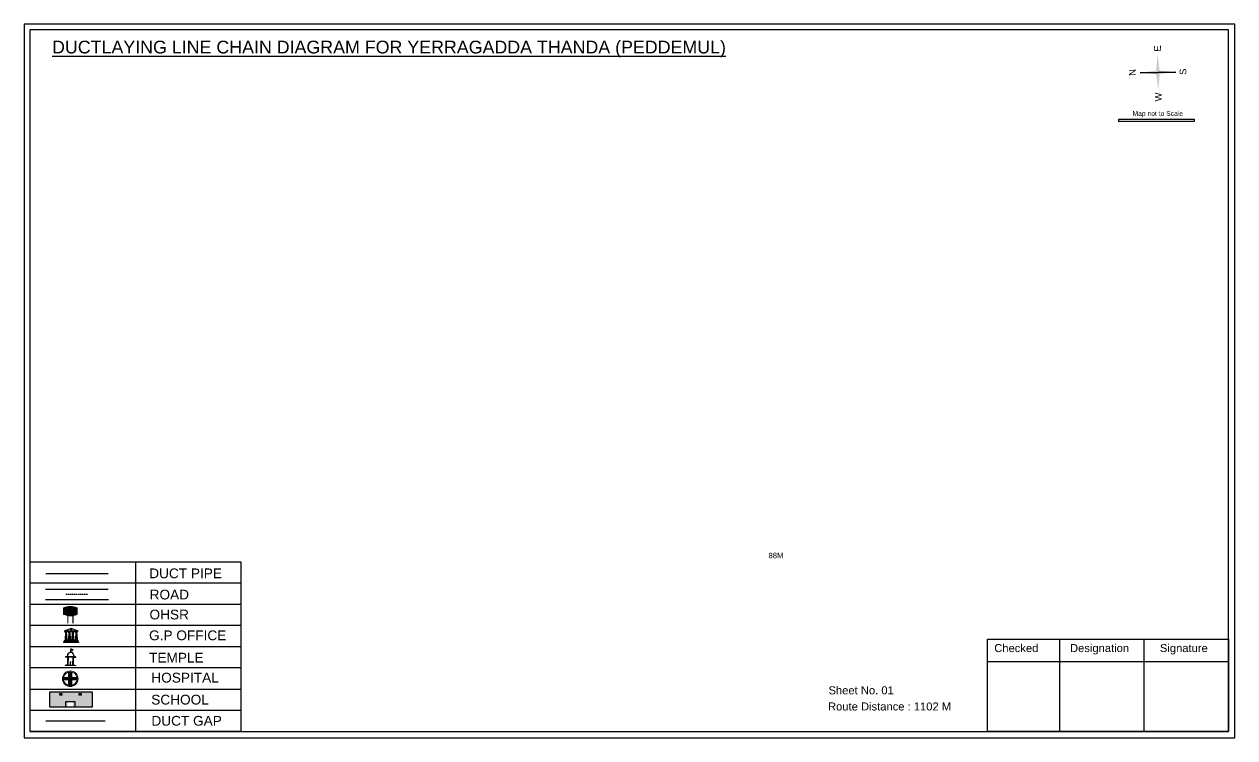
# Model space of a CAD drawing. Header units: inches. Extents: x -117 to 51867, y -12715 to 3423.
# Drawn here: x 20918 to 21808, y -12180 to -11656 of the extents above; entities that cross this region are included whole.
import ezdxf

# ---------------------------------------------------------------- set-up
doc = ezdxf.new("R2010")
doc.units = ezdxf.units.IN
doc.header["$MEASUREMENT"] = 0
doc.linetypes.add('DASHEDX2', pattern=[1.5, 1, -0.5])
doc.layers.add('LANDMARK', color=7, linetype='Continuous')
doc.layers.add('OHT', color=7, linetype='Continuous')
doc.styles.get("Standard").update_dxf_attribs({"font": 'arial.ttf'})

# ---------------------------------------------------------------- blocks, each defined once
blk = doc.blocks.new('OHT')
at = {"linetype": 'Continuous', "lineweight": 0, "true_color": 0x0ffffc}
blk.add_hatch(color=4, dxfattribs=at).paths.add_polyline_path([(0.012, 1), (0, 1, 0.101323), (-0.4, 0.916), (-0.4, 0.525, 0.194075), (0.399, 0.521), (0.399, 0.921, 0.097877)])
at = {"color": 4, "linetype": 'Continuous', "lineweight": 0, "true_color": 0x0ffffc, "flags": 128}
for points in [[(-0.4, 0.525), (-0.4, 0.916)], [(0.399, 0.521), (0.399, 0.921)]]:
    blk.add_lwpolyline(points, dxfattribs=at)
at = {"color": 4, "linetype": 'Continuous', "lineweight": 0, "true_color": 0x0ffffc, "const_width": 0.075, "flags": 128}
for points in [[(-0.15, 0), (-0.15, 0.475)], [(0.15, 0), (0.15, 0.473)]]:
    blk.add_lwpolyline(points, dxfattribs=at)
at = {"color": 4, "linetype": 'Continuous', "lineweight": 0, "true_color": 0x0ffffc}
for centre, radius, start, end in [((0.006, -0.019), 1.019, 67.31091, 113.47108), ((0.004, 1.513), 1.068, 247.76824, 291.70073)]:
    blk.add_arc(centre, radius, start, end, dxfattribs=at)
blk = doc.blocks.new('Government_Office')
at = {"linetype": 'Continuous', "lineweight": 0, "true_color": 0xff0000}
h = blk.add_hatch(color=1, dxfattribs=at)
h.paths.add_polyline_path([(0.44, 0.72), (0.45, 0.75), (0, 0.93), (-0.45, 0.75), (-0.44, 0.72)])
h.paths.add_polyline_path([(0.355, 0.75), (-0.355, 0.75), (0, 0.9)], flags=16)
h.paths.add_polyline_path([(0, 0.778, -1), (0, 0.872, -1)], flags=0)
h = blk.add_hatch(color=1, dxfattribs=at)
edge = h.paths.add_edge_path()
edge.add_arc((0, 0.825), 0.0467, 90, 270)
edge.add_arc((0, 0.825), 0.0467, 270, 450)
for points in [[(-0.5, 0.05), (0.5, 0.05), (0.5, 0), (-0.5, 0)], [(-0.45, 0.075), (-0.45, 0.12), (0.45, 0.12), (0.45, 0.075)], [(-0.4, 0.14), (-0.4, 0.18), (0.4, 0.18), (0.4, 0.14)]]:
    blk.add_hatch(color=1, dxfattribs=at).paths.add_polyline_path(points)
h = blk.add_hatch(color=1, dxfattribs=at)
edge = h.paths.add_edge_path()
edge.add_line((-0.27, 0.195), (-0.295, 0.675))
edge.add_line((-0.295, 0.675), (-0.29, 0.675))
edge.add_arc((-0.278, 0.688), 0.0176, 225.30401, 441.56588)
edge.add_line((-0.275, 0.705), (-0.395, 0.705))
edge.add_arc((-0.392, 0.688), 0.0176, 98.43412, 314.69599)
edge.add_line((-0.38, 0.675), (-0.375, 0.675))
edge.add_line((-0.375, 0.675), (-0.4, 0.195))
edge.add_line((-0.4, 0.195), (-0.27, 0.195))
h = blk.add_hatch(color=1, dxfattribs=at)
edge = h.paths.add_edge_path()
edge.add_line((-0.047, 0.195), (-0.072, 0.675))
edge.add_line((-0.072, 0.675), (-0.067, 0.675))
edge.add_arc((-0.054, 0.688), 0.0176, 225.30401, 441.56588)
edge.add_line((-0.052, 0.705), (-0.172, 0.705))
edge.add_arc((-0.169, 0.688), 0.0176, 98.43412, 314.69599)
edge.add_line((-0.157, 0.675), (-0.152, 0.675))
edge.add_line((-0.152, 0.675), (-0.177, 0.195))
edge.add_line((-0.177, 0.195), (-0.047, 0.195))
h = blk.add_hatch(color=1, dxfattribs=at)
edge = h.paths.add_edge_path()
edge.add_line((0.177, 0.195), (0.152, 0.675))
edge.add_line((0.152, 0.675), (0.157, 0.675))
edge.add_arc((0.169, 0.688), 0.0176, 225.30401, 441.56588)
edge.add_line((0.172, 0.705), (0.052, 0.705))
edge.add_arc((0.054, 0.688), 0.0176, 98.43412, 314.69599)
edge.add_line((0.067, 0.675), (0.072, 0.675))
edge.add_line((0.072, 0.675), (0.047, 0.195))
edge.add_line((0.047, 0.195), (0.177, 0.195))
h = blk.add_hatch(color=1, dxfattribs=at)
edge = h.paths.add_edge_path()
edge.add_line((0.4, 0.195), (0.375, 0.675))
edge.add_line((0.375, 0.675), (0.38, 0.675))
edge.add_arc((0.392, 0.688), 0.0176, 225.30401, 441.56588)
edge.add_line((0.395, 0.705), (0.275, 0.705))
edge.add_arc((0.278, 0.688), 0.0176, 98.43412, 314.69599)
edge.add_line((0.29, 0.675), (0.295, 0.675))
edge.add_line((0.295, 0.675), (0.27, 0.195))
edge.add_line((0.27, 0.195), (0.4, 0.195))
at = {"color": 1, "linetype": 'Continuous', "lineweight": 0, "true_color": 0xff0000, "flags": 128}
for points in [[(-0.45, 0.75), (-0.44, 0.72), (0.44, 0.72), (0.45, 0.75), (0, 0.93)], [(-0.355, 0.75), (0.355, 0.75), (0, 0.9)], [(-0.5, 0.05), (0.5, 0.05), (0.5, 0), (-0.5, 0)], [(-0.45, 0.075), (-0.45, 0.12), (0.45, 0.12), (0.45, 0.075)], [(-0.4, 0.14), (-0.4, 0.18), (0.4, 0.18), (0.4, 0.14)]]:
    blk.add_lwpolyline(points, close=True, dxfattribs=at)
for points in [[(0, 0.872, 1), (0, 0.778, 1)], [(-0.27, 0.195), (-0.295, 0.675), (-0.29, 0.675, 1.379694), (-0.275, 0.705), (-0.395, 0.705, 1.379694), (-0.38, 0.675), (-0.375, 0.675), (-0.4, 0.195)], [(-0.047, 0.195), (-0.072, 0.675), (-0.067, 0.675, 1.379694), (-0.052, 0.705), (-0.172, 0.705, 1.379694), (-0.157, 0.675), (-0.152, 0.675), (-0.177, 0.195)], [(0.177, 0.195), (0.152, 0.675), (0.157, 0.675, 1.379694), (0.172, 0.705), (0.052, 0.705, 1.379694), (0.067, 0.675), (0.072, 0.675), (0.047, 0.195)], [(0.4, 0.195), (0.375, 0.675), (0.38, 0.675, 1.379694), (0.395, 0.705), (0.275, 0.705, 1.379694), (0.29, 0.675), (0.295, 0.675), (0.27, 0.195)]]:
    blk.add_lwpolyline(points, format="xyb", close=True, dxfattribs=at)
blk = doc.blocks.new('Temple')
at = {"linetype": 'Continuous', "lineweight": 0, "true_color": 0xff0000}
h = blk.add_hatch(color=1, dxfattribs=at)
edge = h.paths.add_edge_path()
edge.add_line((0.175, 0.49), (0.225, 0.49))
edge.add_line((0.225, 0.49), (0.225, 0.497))
edge.add_line((0.225, 0.497), (0.307, 0.497))
edge.add_line((0.307, 0.497), (0.307, 0.533))
edge.add_line((0.307, 0.533), (0.257, 0.533))
edge.add_line((0.257, 0.533), (0.257, 0.54))
edge.add_line((0.257, 0.54), (0.2, 0.54))
edge.add_spline(control_points=[(0.2, 0.54), (0.2, 0.589), (0.19, 0.638), (0.142, 0.743), (0.092, 0.79), (0.027, 0.805), (0.02, 0.806), (0.012, 0.806)], knot_values=[4.712389, 4.712389, 4.712389, 4.712389, 5.278166, 5.278166, 6.117402, 6.117402, 6.223801, 6.223801, 6.223801, 6.223801], degree=3, periodic=0)
edge.add_line((0.012, 0.806), (0.012, 0.79))
edge.add_line((0.012, 0.79), (-0.012, 0.79))
edge.add_line((-0.012, 0.79), (-0.012, 0.806))
edge.add_spline(control_points=[(-0.012, 0.806), (-0.055, 0.802), (-0.096, 0.781), (-0.171, 0.699), (-0.197, 0.628), (-0.2, 0.55), (-0.2, 0.545), (-0.2, 0.54)], knot_values=[6.343965, 6.343965, 6.343965, 6.343965, 6.956638, 6.956638, 7.795874, 7.795874, 7.853982, 7.853982, 7.853982, 7.853982], degree=3, periodic=0)
edge.add_line((-0.2, 0.54), (-0.257, 0.54))
edge.add_line((-0.257, 0.54), (-0.257, 0.533))
edge.add_line((-0.257, 0.533), (-0.307, 0.533))
edge.add_line((-0.307, 0.533), (-0.307, 0.497))
edge.add_line((-0.307, 0.497), (-0.225, 0.497))
edge.add_line((-0.225, 0.497), (-0.225, 0.49))
edge.add_line((-0.225, 0.49), (-0.175, 0.49))
edge.add_line((-0.175, 0.49), (-0.175, 0.07))
edge.add_arc((-0.205, 0.07), 0.03, -90, 0, ccw=False)
edge.add_line((-0.205, 0.04), (-0.257, 0.04))
edge.add_line((-0.257, 0.04), (-0.257, 0.033))
edge.add_line((-0.257, 0.033), (-0.307, 0.033))
edge.add_line((-0.307, 0.033), (-0.307, 0))
edge.add_line((-0.307, 0), (0.307, 0))
edge.add_line((0.307, 0), (0.307, 0.033))
edge.add_line((0.307, 0.033), (0.257, 0.033))
edge.add_line((0.257, 0.033), (0.257, 0.04))
edge.add_line((0.257, 0.04), (0.205, 0.04))
edge.add_arc((0.205, 0.07), 0.03, 180, 270, ccw=False)
edge.add_line((0.175, 0.07), (0.175, 0.49))
h.paths.add_polyline_path([(0.125, 0.07, -0.414214), (0.095, 0.04), (0.05, 0.04), (0.05, 0.033), (-0.05, 0.033), (-0.05, 0.04), (-0.095, 0.04, -0.414214), (-0.125, 0.07), (-0.125, 0.497), (0.125, 0.497)], flags=16)
edge = h.paths.add_edge_path(flags=16)
edge.add_ellipse((0, 0.54), major_axis=(0, 0.242), ratio=0.722808, start_angle=270, end_angle=450, ccw=False)
edge.add_line((0.175, 0.54), (-0.175, 0.54))
h.paths.add_polyline_path([(0.012, 0.23), (0.012, 0.07), (-0.012, 0.07), (-0.012, 0.23)], flags=0)
h = blk.add_hatch(color=1, dxfattribs=at)
edge = h.paths.add_edge_path()
edge.add_line((0.012, 0.857), (0, 0.85))
edge.add_line((0, 0.85), (-0.003, 0.925))
edge.add_line((-0.003, 0.925), (-0.012, 0.925))
edge.add_line((-0.012, 0.925), (-0.012, 0.806))
edge.add_spline(control_points=[(-0.012, 0.806), (-0.004, 0.807), (0.004, 0.807), (0.012, 0.806)], knot_values=[6.223801, 6.223801, 6.223801, 6.223801, 6.343965, 6.343965, 6.343965, 6.343965], degree=3, periodic=0)
edge.add_line((0.012, 0.806), (0.012, 0.857))
h = blk.add_hatch(color=1, dxfattribs=at)
edge = h.paths.add_edge_path()
edge.add_line((0.012, 0.79), (0.012, 0.806))
edge.add_spline(control_points=[(0.012, 0.806), (0.004, 0.807), (-0.004, 0.807), (-0.012, 0.806)], knot_values=[6.223801, 6.223801, 6.223801, 6.223801, 6.343965, 6.343965, 6.343965, 6.343965], degree=3, periodic=0)
edge.add_line((-0.012, 0.806), (-0.012, 0.79))
edge.add_line((-0.012, 0.79), (0.012, 0.79))
at = {"linetype": 'Continuous', "lineweight": 0, "true_color": 0xe66000}
blk.add_hatch(color=32, dxfattribs=at).paths.add_polyline_path([(-0.006, 1), (0.147, 0.931), (0, 0.85)])
at = {"color": 1, "linetype": 'Continuous', "lineweight": 0, "true_color": 0xff0000, "flags": 128}
for points in [[(0.012, 0.925), (-0.012, 0.925), (-0.012, 0.79), (0.012, 0.79)], [(0.012, 0.23), (-0.012, 0.23), (-0.012, 0.07), (0.012, 0.07)]]:
    blk.add_lwpolyline(points, close=True, dxfattribs=at)
at = {"color": 32, "linetype": 'Continuous', "lineweight": 0, "true_color": 0xe66000, "flags": 128}
blk.add_lwpolyline([(-0.006, 1), (0.147, 0.931), (0, 0.85), (-0.006, 1)], dxfattribs=at)
at = {"color": 1, "linetype": 'Continuous', "lineweight": 0, "true_color": 0xff0000, "flags": 128}
blk.add_lwpolyline([(0.2, 0.54), (0.257, 0.54), (0.257, 0.533), (0.307, 0.533), (0.307, 0.497), (0.225, 0.497), (0.225, 0.49), (0.175, 0.49), (0.175, 0.07, 0.414214), (0.205, 0.04), (0.257, 0.04), (0.257, 0.033), (0.307, 0.033), (0.307, 0), (-0.307, 0), (-0.307, 0.033), (-0.257, 0.033), (-0.257, 0.04), (-0.205, 0.04, 0.414214), (-0.175, 0.07), (-0.175, 0.49), (-0.225, 0.49), (-0.225, 0.497), (-0.307, 0.497), (-0.307, 0.533), (-0.257, 0.533), (-0.257, 0.54), (-0.2, 0.54)], format="xyb", dxfattribs=at)
blk.add_lwpolyline([(-0.175, 0.54), (0.175, 0.54)], dxfattribs=at)
blk.add_lwpolyline([(0.125, 0.497), (0.125, 0.07, -0.414214), (0.095, 0.04), (0.05, 0.04), (0.05, 0.033), (-0.05, 0.033), (-0.05, 0.04), (-0.095, 0.04, -0.414214), (-0.125, 0.07), (-0.125, 0.497)], format="xyb", close=True, dxfattribs=at)
at = {"color": 1, "linetype": 'Continuous', "lineweight": 0, "true_color": 0xff0000}
blk.add_ellipse((0, 0.54), major_axis=(0, 0.242), ratio=0.722808, start_param=4.712389, end_param=7.853982, dxfattribs=at)
blk.add_open_spline([(0.2, 0.54), (0.2, 0.589), (0.19, 0.638), (0.142, 0.743), (0.092, 0.79), (-0.023, 0.816), (-0.085, 0.794), (-0.171, 0.699), (-0.197, 0.628), (-0.2, 0.55), (-0.2, 0.545), (-0.2, 0.54)], degree=3, knots=[4.712389, 4.712389, 4.712389, 4.712389, 5.278166, 5.278166, 6.117402, 6.117402, 6.956638, 6.956638, 7.795874, 7.795874, 7.853982, 7.853982, 7.853982, 7.853982], dxfattribs=at)
blk = doc.blocks.new('*U69')
at = {"color": 0, "linetype": 'DASHEDX2', "transparency": 16777216}
blk.add_line((-8.22, 0), (8.01, 0), dxfattribs=at)
blk = doc.blocks.new('Hospital')
at = {"linetype": 'Continuous', "lineweight": 0, "true_color": 0x000000}
h = blk.add_hatch(color=18, dxfattribs=at)
h.paths.add_polyline_path([(-0.5, 0, 1), (0.5, 0, 1)])
h.paths.add_polyline_path([(0.446, 0, -1), (-0.446, 0, -1)], flags=16)
at = {"linetype": 'Continuous', "true_color": 0xff0000}
blk.add_hatch(color=1, dxfattribs=at).paths.add_polyline_path([(-0.394, 0.08), (-0.08, 0.08), (-0.08, 0.394), (0.08, 0.394), (0.08, 0.08), (0.394, 0.08), (0.394, -0.08), (0.08, -0.08), (0.08, -0.394), (-0.08, -0.394), (-0.08, -0.08), (-0.394, -0.08)])
at = {"color": 1, "linetype": 'Continuous', "true_color": 0xff0000, "flags": 128}
blk.add_lwpolyline([(-0.394, 0.08), (-0.08, 0.08), (-0.08, 0.394), (0.08, 0.394), (0.08, 0.08), (0.394, 0.08), (0.394, -0.08), (0.08, -0.08), (0.08, -0.394), (-0.08, -0.394), (-0.08, -0.08), (-0.394, -0.08)], close=True, dxfattribs=at)
at = {"color": 18, "linetype": 'Continuous', "lineweight": 0, "true_color": 0x000000}
for radius in [0.5, 0.446]:
    blk.add_circle((0, 0), radius, dxfattribs=at)

msp = doc.modelspace()

# ---------------------------------------------------------------- hatches: boundary and pattern name
at = {"true_color": 0x0093dd}
h = msp.add_hatch(color=142, dxfattribs=at)
h.dxf.hatch_style = 1
h.paths.add_polyline_path([(21722.48, -11725.63), (21722.48, -11727.47), (21777.99, -11727.34), (21777.99, -11725.5)])
at = {"true_color": 0xc8c92d}
h = msp.add_hatch(color=52, dxfattribs=at)
h.dxf.hatch_style = 1
h.paths.add_polyline_path([(20942.67, -12146.56), (20936.5, -12146.56), (20936.5, -12157.65), (20942.67, -12157.65)])
h.paths.add_polyline_path([(20967.52, -12146.56), (20961.35, -12146.56), (20961.35, -12157.65), (20967.52, -12157.65)])
at = {"true_color": 0x293189}
h = msp.add_hatch(color=177, dxfattribs=at)
h.dxf.hatch_style = 1
h.paths.add_polyline_path([(20961.35, -12146.56), (20942.67, -12146.56), (20942.67, -12157.65), (20949.68, -12157.65), (20949.68, -12154.01), (20953.53, -12154.01), (20953.53, -12157.65), (20961.35, -12157.65)])
h.paths.add_polyline_path([(20945.34, -12149.03), (20943.96, -12149.03), (20943.96, -12147.76), (20945.34, -12147.76)], flags=16)
h.paths.add_polyline_path([(20958.21, -12149.03), (20958.21, -12147.76), (20959.58, -12147.76), (20959.58, -12149.03)], flags=16)

# ---------------------------------------------------------------- linework, layer by layer
for p, q in [((21764.54, -11690.92), (21738.25, -11691.38)), ((21738.25, -11691.38), (21764.54, -11690.92)), ((21764.54, -11690.92), (21738.25, -11691.38)), ((21751.42, -11691.15), (21764.54, -11690.92)), ((20921.82, -12051.12), (20921.82, -12174.34)), ((20999.59, -12051.12), (20999.59, -12175.55)), ((21077.35, -12066.67), (20921.82, -12066.67)), ((20933.48, -12070.97), (20979.36, -12070.97)), ((20933.48, -12078.49), (20979.6, -12078.49)), ((21077.35, -12082.23), (20921.82, -12082.23)), ((21077.35, -12097.78), (20921.82, -12097.78)), ((21077.35, -12113.33), (20921.82, -12113.33)), ((21077.35, -12128.89), (20921.82, -12128.89)), ((20921.82, -12144.44), (21077.35, -12144.44)), ((20921.82, -12159.99), (21077.35, -12159.99)), ((20921.82, -12174.34), (20921.82, -12175.55)), ((20921.82, -12174.57), (20921.82, -12175.53)), ((21077.35, -12175.55), (20921.82, -12175.55))]:
    msp.add_line(p, q)
at = {"color": 1}
msp.add_line((21738.25, -11691.38), (21751.41, -11691.15), dxfattribs=at)
at = {"color": 242, "true_color": 0xcd2027}
for p, q in [((21678.88, -12107.7), (21678.88, -12175.59)), ((21741.08, -12107.7), (21741.08, -12175.59)), ((21625.92, -12124.14), (21803.14, -12124.14))]:
    msp.add_line(p, q, dxfattribs=at)
for points in [[(20917.7, -11655.74), (20917.7, -12180.24), (21807.85, -12180.24), (21807.85, -11655.74)], [(20921.82, -11659.76), (20921.82, -12175.53), (21803.14, -12175.53), (21803.14, -11659.76)], [(20967.58, -12146.56), (20967.58, -12157.65), (20936.5, -12157.65), (20936.5, -12146.56)], [(20945.34, -12147.76), (20945.34, -12149.03), (20943.96, -12149.03), (20943.96, -12147.76)], [(20958.21, -12149.03), (20958.21, -12147.76), (20959.58, -12147.76), (20959.58, -12149.03)]]:
    msp.add_lwpolyline(points, close=True)
at = {"color": 142, "true_color": 0x0093dd}
msp.add_lwpolyline([(21777.99, -11727.34), (21722.48, -11727.47), (21722.48, -11725.63), (21777.99, -11725.5), (21777.99, -11727.34)], dxfattribs=at)
for points in [[(21077.35, -12175.55), (21077.35, -12051.12), (20921.82, -12051.12)], [(20948.35, -12157.65), (20948.35, -12153.54), (20954.87, -12153.54), (20954.87, -12157.65)]]:
    msp.add_lwpolyline(points)
at = {"color": 242, "true_color": 0xcd2027}
msp.add_lwpolyline([(21803.14, -12175.59), (21625.92, -12175.59), (21625.92, -12107.7), (21803.14, -12107.7)], close=True, dxfattribs=at)
for points in [[(21752.69, -11691.12), (21749.88, -11691.17), (21751.17, -11678)], [(21752.69, -11691.12), (21749.88, -11691.17), (21751.17, -11678)], [(21752.7, -11691.12), (21749.88, -11691.17), (21751.63, -11704.3)], [(21752.7, -11691.12), (21749.88, -11691.17), (21751.63, -11704.3)], [(21751.43, -11692.45), (21751.38, -11689.63), (21764.54, -11690.92)], [(21751.43, -11692.45), (21751.38, -11689.63), (21764.54, -11690.92)]]:
    msp.add_solid(points)
at = {"color": 1}
msp.add_solid([(21751.43, -11692.45), (21751.38, -11689.63), (21738.25, -11691.38)], dxfattribs=at)
msp.add_solid([(21751.43, -11692.45), (21751.38, -11689.63), (21738.25, -11691.38)], dxfattribs=at)
at = {"layer": 'OHT', "color": 5}
msp.add_line((20933.65, -12059.59), (20979.53, -12059.59), dxfattribs=at)
at = {"layer": 'OHT', "color": 1}
msp.add_line((20933.65, -12167.77), (20977.24, -12167.77), dxfattribs=at)

# ---------------------------------------------------------------- block references
at = {"linetype": 'DASHEDX2'}
msp.add_blockref('*U69', (20956.48, -12074.73), dxfattribs=at)
at = {"layer": 'LANDMARK'}
for name, p, xscale, yscale, zscale in [('Government_Office', (20952.24, -12110.19), 11.32114773247135, 11.32114773247135, 11.32114773247135), ('Hospital', (20951.55, -12136.85), 11.41772014427468, 11.41772014427468, 11.41772014427468)]:
    msp.add_blockref(name, p, dxfattribs=dict(at, xscale=xscale, yscale=yscale, zscale=zscale))
at = {"layer": 'LANDMARK', "xscale": 12.62452535729322, "yscale": 12.62452535729322, "zscale": 12.62452535729322, "rotation": 358.3713438591284}
msp.add_blockref('Temple', (20951.67, -12127.32), dxfattribs=at)
at = {"layer": 'OHT', "xscale": 12.45189723782068, "yscale": 12.45189723782068, "zscale": 12.45189723782068}
msp.add_blockref('OHT', (20951.65, -12096.09), dxfattribs=at)

# ---------------------------------------------------------------- texts
at = {"color": 242, "true_color": 0xcd2027}
msp.add_text('%%UDUCTLAYING LINE CHAIN DIAGRAM FOR YERRAGADDA THANDA (PEDDEMUL)', height=9.375, dxfattribs=at).set_placement((20938.21, -11677.23))
for s, p in [('E', (21753.57, -11675.83)), ('N', (21734.98, -11693.68)), ('S', (21772.27, -11692.94)), ('W', (21754.21, -11712.43))]:
    msp.add_text(s, height=4.95, rotation=91.00631).set_placement(p)
for s, height, p in [('Map not to Scale', 3.5424, (21732.65, -11723.12)), ('88M', 4, (21465.03, -12048.24)), ('DUCT PIPE', 7.178, (21009.63, -12062.96)), ('ROAD ', 7.178, (21009.94, -12078.57)), ('OHSR', 7.178, (21009.84, -12093.24)), ('G.P OFFICE', 7.178, (21009.52, -12108.53)), ('Checked', 5.886, (21630.99, -12117.24)), ('Designation', 5.886, (21686.69, -12117.24)), ('Signature', 5.886, (21752.79, -12117.24)), ('TEMPLE', 7.178, (21009.51, -12124.94)), ('HOSPITAL', 7.178, (21011.19, -12139.63)), ('SCHOOL', 7.178, (21011.13, -12155.79)), ('Sheet No. 01', 5.886, (21509.12, -12148.3)), ('Route Distance : 1102 M', 5.886, (21508.76, -12160.17)), ('DUCT GAP', 7.178, (21011.23, -12171.35))]:
    msp.add_text(s, height=height).set_placement(p)

doc.saveas('drawing.dxf')
